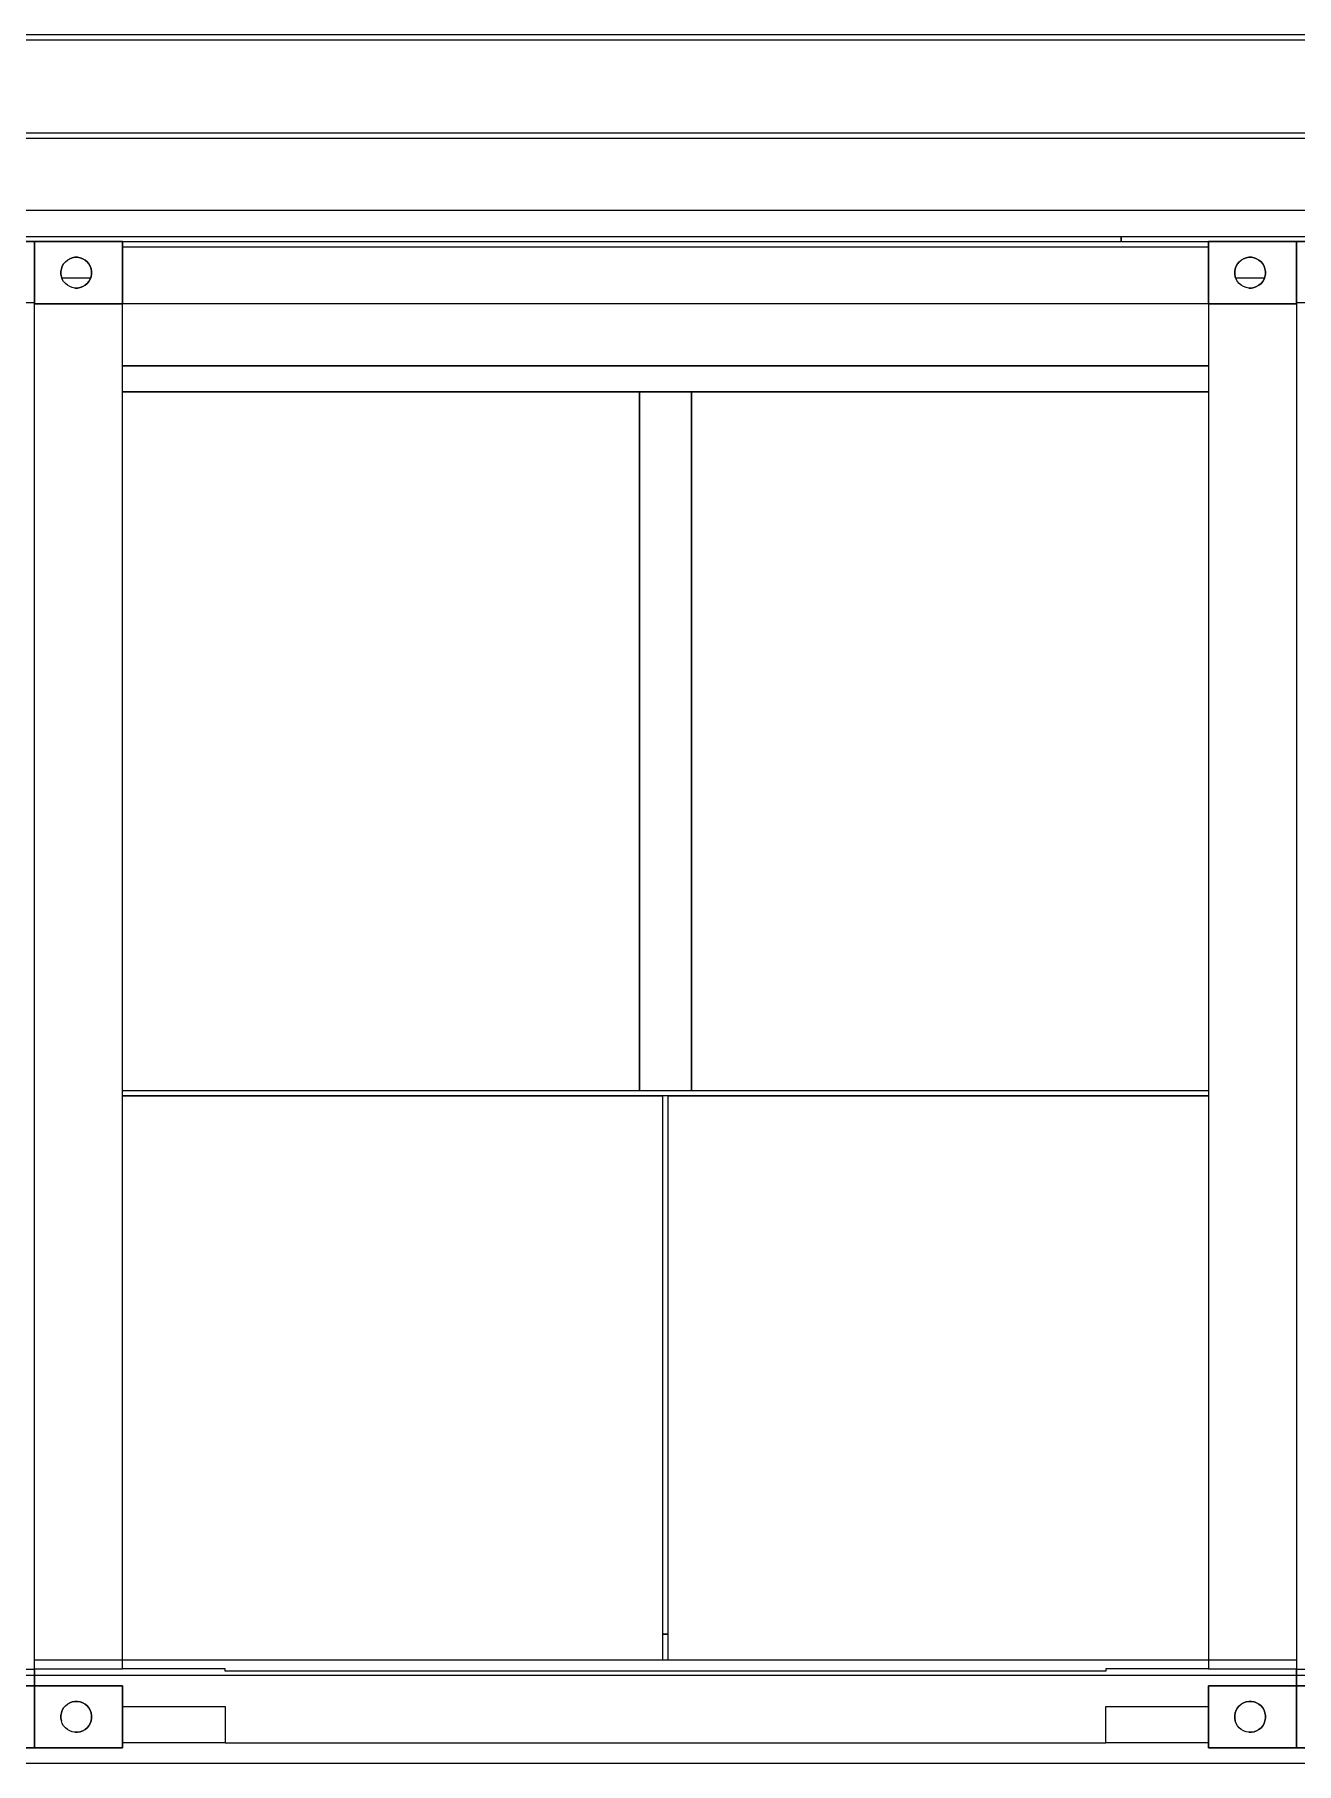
# Model space of a CAD drawing. Header units: metres. Extents: x -3 to 469, y -13 to 19.
# Drawn here: x 265.085 to 267.523, y -0.18 to 3.16 of the extents above; entities that cross this region are included whole.
import ezdxf

# ---------------------------------------------------------------- set-up
doc = ezdxf.new("R2010")
doc.units = ezdxf.units.M
doc.layers.add('0-1', color=7, linetype='Continuous', lineweight=5)
for name, color, linetype, lineweight, true_color in [('A-FLOR-2', 7, 'Continuous', 9, 0xaaaaaa), ('A-GENM-1', 7, 'Continuous', 9, 0xaaaaaa), ('A-WALL-1', 7, 'Continuous', 9, 0xaaaaaa), ('Guarda-corpos-3', 7, 'Continuous', 9, 0xaaaaaa), ('S-STRS-1', 7, 'Continuous', 9, 0xaaaaaa)]:
    doc.layers.add(name, color=color, linetype=linetype, lineweight=lineweight, true_color=true_color)

# ---------------------------------------------------------------- blocks, each defined once
blk = doc.blocks.new('Viga-007 15243 - Viga-007 15243-295392-FACHADA 03')
at = {"layer": 'A-GENM-1'}
for p, q in [((-21.8853, -0.14), (-22.0834, -0.14)), ((-19.9853, -0.14), (-20.1833, -0.14)), ((-8.6356, -0.18), (-33.3303, -0.18))]:
    blk.add_line(p, q, dxfattribs=at)
blk = doc.blocks.new('PL 15476 - PL 15476-295828-FACHADA 03')
at = {"layer": 'A-GENM-1'}
for p, q in [((-22.2724, 2.642), (-22.2913, 2.642)), ((-22.2533, 2.642), (-22.2724, 2.642)), ((-22.2533, 0.002), (-22.2533, 2.642)), ((-22.2814, 0.002), (-22.2724, 0.002)), ((-22.2724, 0.002), (-22.2533, 0.002))]:
    blk.add_line(p, q, dxfattribs=at)
blk = doc.blocks.new('PL 18675 - PL 18675-297894-FACHADA 03')
at = {"layer": 'A-GENM-1'}
for p, q in [((-19.8154, 2.642), (-19.8154, 0.002)), ((-19.7963, 2.642), (-19.8154, 2.642)), ((-19.7774, 2.642), (-19.7963, 2.642)), ((-19.8154, 0.002), (-19.7963, 0.002)), ((-19.7963, 0.002), (-19.7874, 0.002))]:
    blk.add_line(p, q, dxfattribs=at)
blk = doc.blocks.new('AL 23027 - AL 23027-299490-FACHADA 03')
at = {"layer": 'A-WALL-1'}
blk.add_line((-22.0833, 2.52), (-19.9853, 2.52), dxfattribs=at)
blk = doc.blocks.new('J 08 23071 - J 08-299545-FACHADA 03')
at = {"layer": 'A-GENM-1'}
for p, q in [((-19.9853, 2.52), (-22.0833, 2.52)), ((-22.0833, 2.52), (-19.9853, 2.52)), ((-22.0833, 2.47), (-21.0844, 2.47)), ((-21.0844, 2.47), (-22.0833, 2.47)), ((-20.9844, 2.47), (-21.0844, 2.47)), ((-21.0844, 2.47), (-21.0844, 1.12)), ((-21.0844, 1.12), (-21.0844, 2.47)), ((-21.0844, 2.47), (-20.9844, 2.47)), ((-20.9844, 2.47), (-21.0844, 2.47)), ((-21.0844, 2.47), (-20.9844, 2.47)), ((-20.9844, 1.12), (-20.9844, 2.47)), ((-20.9844, 2.47), (-20.9844, 1.12)), ((-20.9844, 2.47), (-19.9853, 2.47)), ((-19.9853, 2.47), (-20.9844, 2.47)), ((-21.0294, 0.07), (-21.0394, 0.07)), ((-21.0394, 0.07), (-21.0294, 0.07)), ((-21.0294, 0.07), (-21.0394, 0.07)), ((-21.0394, 0.07), (-21.0294, 0.07))]:
    blk.add_line(p, q, dxfattribs=at)
blk = doc.blocks.new('J 08 23071 - J 08 23071-299549-FACHADA 03')
blk.add_blockref('J 08 23071 - J 08-299545-FACHADA 03', (0, 0))
blk = doc.blocks.new('CONTAINER 23860 - CONTAINER-300191-FACHADA 03')
at = {"layer": 'S-STRS-1'}
for p, q in [((-22.4233, -0.15), (-22.4233, -0.03)), ((-22.4233, -0.03), (-22.4233, -0.15)), ((-22.2533, -0.03), (-22.4233, -0.03)), ((-22.4233, -0.03), (-22.2533, -0.03)), ((-22.2533, -0.15), (-22.2533, -0.03)), ((-22.2533, -0.03), (-22.2533, -0.15)), ((-22.3549, -0.0689), (-22.3509, -0.0656)), ((-22.3509, -0.0656), (-22.3549, -0.0689)), ((-22.3509, -0.0656), (-22.3464, -0.063)), ((-22.3464, -0.063), (-22.3509, -0.0656)), ((-22.3464, -0.063), (-22.3415, -0.0612)), ((-22.3415, -0.0612), (-22.3464, -0.063)), ((-22.3415, -0.0612), (-22.3364, -0.0603)), ((-22.3364, -0.0603), (-22.3415, -0.0612)), ((-22.3364, -0.0603), (-22.3312, -0.0603)), ((-22.3312, -0.0603), (-22.3364, -0.0603)), ((-22.3312, -0.0603), (-22.3261, -0.0612)), ((-22.3261, -0.0612), (-22.3312, -0.0603)), ((-22.3261, -0.0612), (-22.3212, -0.063)), ((-22.3212, -0.063), (-22.3261, -0.0612)), ((-22.3212, -0.063), (-22.3167, -0.0656)), ((-22.3167, -0.0656), (-22.3212, -0.063)), ((-22.3167, -0.0656), (-22.3128, -0.0689)), ((-22.3128, -0.0689), (-22.3167, -0.0656)), ((-22.3635, -0.0874), (-22.3626, -0.0823)), ((-22.3626, -0.0823), (-22.3635, -0.0874)), ((-22.3635, -0.09), (-22.3635, -0.0874)), ((-22.3635, -0.0874), (-22.3635, -0.09)), ((-22.3635, -0.09), (-22.3635, -0.0926)), ((-22.3635, -0.0926), (-22.3635, -0.09)), ((-22.3626, -0.0977), (-22.3635, -0.0926)), ((-22.3626, -0.0977), (-22.3635, -0.0926)), ((-22.3626, -0.0823), (-22.3608, -0.0774)), ((-22.3608, -0.0774), (-22.3626, -0.0823)), ((-22.3626, -0.0977), (-22.3608, -0.1026)), ((-22.3608, -0.1026), (-22.3626, -0.0977)), ((-22.3608, -0.0774), (-22.3582, -0.0729)), ((-22.3582, -0.0729), (-22.3608, -0.0774)), ((-22.3582, -0.0729), (-22.3549, -0.0689)), ((-22.3549, -0.0689), (-22.3582, -0.0729)), ((-22.3128, -0.0689), (-22.3094, -0.0729)), ((-22.3094, -0.0729), (-22.3128, -0.0689)), ((-22.3094, -0.0729), (-22.3068, -0.0774)), ((-22.3094, -0.0729), (-22.3068, -0.0774)), ((-22.3068, -0.0774), (-22.3051, -0.0823)), ((-22.3051, -0.0823), (-22.3068, -0.0774)), ((-22.3051, -0.0977), (-22.3068, -0.1026)), ((-22.3068, -0.1026), (-22.3051, -0.0977)), ((-22.3051, -0.0823), (-22.3042, -0.0874)), ((-22.3042, -0.0874), (-22.3051, -0.0823)), ((-22.3042, -0.0926), (-22.3051, -0.0977)), ((-22.3051, -0.0977), (-22.3042, -0.0926)), ((-22.3042, -0.0874), (-22.3042, -0.09)), ((-22.3042, -0.09), (-22.3042, -0.0874)), ((-22.3042, -0.09), (-22.3042, -0.0926)), ((-22.3042, -0.0926), (-22.3042, -0.09)), ((-22.3582, -0.1071), (-22.3608, -0.1026)), ((-22.3608, -0.1026), (-22.3582, -0.1071)), ((-22.3549, -0.1111), (-22.3582, -0.1071)), ((-22.3582, -0.1071), (-22.3549, -0.1111)), ((-22.3509, -0.1144), (-22.3549, -0.1111)), ((-22.3549, -0.1111), (-22.3509, -0.1144)), ((-22.3464, -0.117), (-22.3509, -0.1144)), ((-22.3509, -0.1144), (-22.3464, -0.117)), ((-22.3415, -0.1188), (-22.3464, -0.117)), ((-22.3464, -0.117), (-22.3415, -0.1188)), ((-22.3364, -0.1197), (-22.3415, -0.1188)), ((-22.3415, -0.1188), (-22.3364, -0.1197)), ((-22.3312, -0.1197), (-22.3364, -0.1197)), ((-22.3364, -0.1197), (-22.3312, -0.1197)), ((-22.3261, -0.1188), (-22.3312, -0.1197)), ((-22.3312, -0.1197), (-22.3261, -0.1188)), ((-22.3212, -0.117), (-22.3261, -0.1188)), ((-22.3261, -0.1188), (-22.3212, -0.117)), ((-22.3167, -0.1144), (-22.3212, -0.117)), ((-22.3212, -0.117), (-22.3167, -0.1144)), ((-22.3128, -0.1111), (-22.3167, -0.1144)), ((-22.3167, -0.1144), (-22.3128, -0.1111)), ((-22.3094, -0.1071), (-22.3128, -0.1111)), ((-22.3128, -0.1111), (-22.3094, -0.1071)), ((-22.3068, -0.1026), (-22.3094, -0.1071)), ((-22.3094, -0.1071), (-22.3068, -0.1026)), ((-22.4233, -0.15), (-22.2533, -0.15)), ((-22.2533, -0.15), (-22.4233, -0.15))]:
    blk.add_line(p, q, dxfattribs=at)
blk = doc.blocks.new('CONTAINER 23860 - CONTAINER 23860-300195-FACHADA 03')
blk.add_blockref('CONTAINER 23860 - CONTAINER-300191-FACHADA 03', (0, 0))
blk = doc.blocks.new('CONTAINER 27480 - CONTAINER-306036-FACHADA 03')
at = {"layer": 'S-STRS-1'}
for p, q in [((-19.8154, -0.15), (-19.8154, -0.03)), ((-19.8154, -0.03), (-19.8154, -0.15)), ((-19.6454, -0.03), (-19.8153, -0.03)), ((-19.8153, -0.03), (-19.6454, -0.03)), ((-19.6454, -0.15), (-19.6454, -0.03)), ((-19.6454, -0.03), (-19.6454, -0.15)), ((-19.7469, -0.0689), (-19.743, -0.0656)), ((-19.743, -0.0656), (-19.7469, -0.0689)), ((-19.743, -0.0656), (-19.7385, -0.063)), ((-19.7385, -0.063), (-19.743, -0.0656)), ((-19.7385, -0.063), (-19.7336, -0.0612)), ((-19.7336, -0.0612), (-19.7385, -0.063)), ((-19.7336, -0.0612), (-19.7285, -0.0603)), ((-19.7285, -0.0603), (-19.7336, -0.0612)), ((-19.7285, -0.0603), (-19.7233, -0.0603)), ((-19.7233, -0.0603), (-19.7285, -0.0603)), ((-19.7233, -0.0603), (-19.7182, -0.0612)), ((-19.7182, -0.0612), (-19.7233, -0.0603)), ((-19.7182, -0.0612), (-19.7133, -0.063)), ((-19.7133, -0.063), (-19.7182, -0.0612)), ((-19.7133, -0.063), (-19.7088, -0.0656)), ((-19.7088, -0.0656), (-19.7133, -0.063)), ((-19.7088, -0.0656), (-19.7048, -0.0689)), ((-19.7048, -0.0689), (-19.7088, -0.0656)), ((-19.7555, -0.0874), (-19.7546, -0.0823)), ((-19.7546, -0.0823), (-19.7555, -0.0874)), ((-19.7555, -0.09), (-19.7555, -0.0874)), ((-19.7555, -0.0874), (-19.7555, -0.09)), ((-19.7555, -0.09), (-19.7555, -0.0926)), ((-19.7555, -0.0926), (-19.7555, -0.09)), ((-19.7546, -0.0977), (-19.7555, -0.0926)), ((-19.7546, -0.0977), (-19.7555, -0.0926)), ((-19.7546, -0.0823), (-19.7529, -0.0774)), ((-19.7529, -0.0774), (-19.7546, -0.0823)), ((-19.7546, -0.0977), (-19.7529, -0.1026)), ((-19.7529, -0.1026), (-19.7546, -0.0977)), ((-19.7529, -0.0774), (-19.7503, -0.0729)), ((-19.7503, -0.0729), (-19.7529, -0.0774)), ((-19.7503, -0.0729), (-19.7469, -0.0689)), ((-19.7469, -0.0689), (-19.7503, -0.0729)), ((-19.7048, -0.0689), (-19.7015, -0.0729)), ((-19.7015, -0.0729), (-19.7048, -0.0689)), ((-19.7015, -0.0729), (-19.6989, -0.0774)), ((-19.7015, -0.0729), (-19.6989, -0.0774)), ((-19.6989, -0.0774), (-19.6971, -0.0823)), ((-19.6971, -0.0823), (-19.6989, -0.0774)), ((-19.6971, -0.0977), (-19.6989, -0.1026)), ((-19.6989, -0.1026), (-19.6971, -0.0977)), ((-19.6971, -0.0823), (-19.6962, -0.0874)), ((-19.6962, -0.0874), (-19.6971, -0.0823)), ((-19.6962, -0.0926), (-19.6971, -0.0977)), ((-19.6971, -0.0977), (-19.6962, -0.0926)), ((-19.6962, -0.0874), (-19.6962, -0.09)), ((-19.6962, -0.09), (-19.6962, -0.0874)), ((-19.6962, -0.09), (-19.6962, -0.0926)), ((-19.6962, -0.0926), (-19.6962, -0.09)), ((-19.7503, -0.1071), (-19.7529, -0.1026)), ((-19.7529, -0.1026), (-19.7503, -0.1071)), ((-19.7469, -0.1111), (-19.7503, -0.1071)), ((-19.7503, -0.1071), (-19.7469, -0.1111)), ((-19.743, -0.1144), (-19.7469, -0.1111)), ((-19.7469, -0.1111), (-19.743, -0.1144)), ((-19.7385, -0.117), (-19.743, -0.1144)), ((-19.743, -0.1144), (-19.7385, -0.117)), ((-19.7336, -0.1188), (-19.7385, -0.117)), ((-19.7385, -0.117), (-19.7336, -0.1188)), ((-19.7285, -0.1197), (-19.7336, -0.1188)), ((-19.7336, -0.1188), (-19.7285, -0.1197)), ((-19.7233, -0.1197), (-19.7285, -0.1197)), ((-19.7285, -0.1197), (-19.7233, -0.1197)), ((-19.7182, -0.1188), (-19.7233, -0.1197)), ((-19.7233, -0.1197), (-19.7182, -0.1188)), ((-19.7133, -0.117), (-19.7182, -0.1188)), ((-19.7182, -0.1188), (-19.7133, -0.117)), ((-19.7088, -0.1144), (-19.7133, -0.117)), ((-19.7133, -0.117), (-19.7088, -0.1144)), ((-19.7048, -0.1111), (-19.7088, -0.1144)), ((-19.7088, -0.1144), (-19.7048, -0.1111)), ((-19.7015, -0.1071), (-19.7048, -0.1111)), ((-19.7048, -0.1111), (-19.7015, -0.1071)), ((-19.6989, -0.1026), (-19.7015, -0.1071)), ((-19.7015, -0.1071), (-19.6989, -0.1026)), ((-19.8154, -0.15), (-19.6454, -0.15)), ((-19.6454, -0.15), (-19.8154, -0.15))]:
    blk.add_line(p, q, dxfattribs=at)
blk = doc.blocks.new('CONTAINER 27480 - CONTAINER 27480-306040-FACHADA 03')
blk.add_blockref('CONTAINER 27480 - CONTAINER-306036-FACHADA 03', (0, 0))
blk = doc.blocks.new('CONTAINER 28757 - CONTAINER-307234-FACHADA 03')
at = {"layer": 'S-STRS-1'}
for p, q in [((-19.9853, -0.03), (-19.8154, -0.03)), ((-19.8154, -0.03), (-19.9853, -0.03)), ((-19.9853, -0.03), (-19.9853, -0.15)), ((-19.9853, -0.15), (-19.9853, -0.03)), ((-19.8154, -0.03), (-19.8154, -0.15)), ((-19.8154, -0.15), (-19.8154, -0.03)), ((-19.9259, -0.0689), (-19.922, -0.0656)), ((-19.9259, -0.0689), (-19.922, -0.0656)), ((-19.922, -0.0656), (-19.9175, -0.063)), ((-19.9175, -0.063), (-19.922, -0.0656)), ((-19.9175, -0.063), (-19.9126, -0.0612)), ((-19.9126, -0.0612), (-19.9175, -0.063)), ((-19.9126, -0.0612), (-19.9075, -0.0603)), ((-19.9075, -0.0603), (-19.9126, -0.0612)), ((-19.9075, -0.0603), (-19.9023, -0.0603)), ((-19.9023, -0.0603), (-19.9075, -0.0603)), ((-19.9023, -0.0603), (-19.8972, -0.0612)), ((-19.8972, -0.0612), (-19.9023, -0.0603)), ((-19.8972, -0.0612), (-19.8923, -0.063)), ((-19.8923, -0.063), (-19.8972, -0.0612)), ((-19.8923, -0.063), (-19.8878, -0.0656)), ((-19.8878, -0.0656), (-19.8923, -0.063)), ((-19.8878, -0.0656), (-19.8838, -0.0689)), ((-19.8838, -0.0689), (-19.8878, -0.0656)), ((-19.9345, -0.0874), (-19.9336, -0.0823)), ((-19.9336, -0.0823), (-19.9345, -0.0874)), ((-19.9345, -0.09), (-19.9345, -0.0874)), ((-19.9345, -0.0874), (-19.9345, -0.09)), ((-19.9345, -0.0926), (-19.9345, -0.09)), ((-19.9345, -0.09), (-19.9345, -0.0926)), ((-19.9336, -0.0977), (-19.9345, -0.0926)), ((-19.9345, -0.0926), (-19.9336, -0.0977)), ((-19.9336, -0.0823), (-19.9319, -0.0774)), ((-19.9319, -0.0774), (-19.9336, -0.0823)), ((-19.9319, -0.1026), (-19.9336, -0.0977)), ((-19.9319, -0.1026), (-19.9336, -0.0977)), ((-19.9319, -0.0774), (-19.9293, -0.0729)), ((-19.9293, -0.0729), (-19.9319, -0.0774)), ((-19.9293, -0.0729), (-19.9259, -0.0689)), ((-19.9259, -0.0689), (-19.9293, -0.0729)), ((-19.8838, -0.0689), (-19.8805, -0.0729)), ((-19.8805, -0.0729), (-19.8838, -0.0689)), ((-19.8805, -0.0729), (-19.8779, -0.0774)), ((-19.8779, -0.0774), (-19.8805, -0.0729)), ((-19.8779, -0.0774), (-19.8761, -0.0823)), ((-19.8761, -0.0823), (-19.8779, -0.0774)), ((-19.8761, -0.0977), (-19.8779, -0.1026)), ((-19.8779, -0.1026), (-19.8761, -0.0977)), ((-19.8761, -0.0823), (-19.8752, -0.0874)), ((-19.8752, -0.0874), (-19.8761, -0.0823)), ((-19.8752, -0.0926), (-19.8761, -0.0977)), ((-19.8761, -0.0977), (-19.8752, -0.0926)), ((-19.8752, -0.0874), (-19.8752, -0.09)), ((-19.8752, -0.09), (-19.8752, -0.0874)), ((-19.8752, -0.09), (-19.8752, -0.0926)), ((-19.8752, -0.0926), (-19.8752, -0.09)), ((-19.9293, -0.1071), (-19.9319, -0.1026)), ((-19.9293, -0.1071), (-19.9319, -0.1026)), ((-19.9259, -0.1111), (-19.9293, -0.1071)), ((-19.9259, -0.1111), (-19.9293, -0.1071)), ((-19.922, -0.1144), (-19.9259, -0.1111)), ((-19.922, -0.1144), (-19.9259, -0.1111)), ((-19.9175, -0.117), (-19.922, -0.1144)), ((-19.9175, -0.117), (-19.922, -0.1144)), ((-19.9126, -0.1188), (-19.9175, -0.117)), ((-19.9126, -0.1188), (-19.9175, -0.117)), ((-19.9075, -0.1197), (-19.9126, -0.1188)), ((-19.9075, -0.1197), (-19.9126, -0.1188)), ((-19.9023, -0.1197), (-19.9075, -0.1197)), ((-19.9075, -0.1197), (-19.9023, -0.1197)), ((-19.8972, -0.1188), (-19.9023, -0.1197)), ((-19.9023, -0.1197), (-19.8972, -0.1188)), ((-19.8923, -0.117), (-19.8972, -0.1188)), ((-19.8972, -0.1188), (-19.8923, -0.117)), ((-19.8878, -0.1144), (-19.8923, -0.117)), ((-19.8923, -0.117), (-19.8878, -0.1144)), ((-19.8838, -0.1111), (-19.8878, -0.1144)), ((-19.8878, -0.1144), (-19.8838, -0.1111)), ((-19.8805, -0.1071), (-19.8838, -0.1111)), ((-19.8838, -0.1111), (-19.8805, -0.1071)), ((-19.8779, -0.1026), (-19.8805, -0.1071)), ((-19.8805, -0.1071), (-19.8779, -0.1026)), ((-19.9853, -0.15), (-19.8154, -0.15)), ((-19.8154, -0.15), (-19.9853, -0.15))]:
    blk.add_line(p, q, dxfattribs=at)
blk = doc.blocks.new('CONTAINER 28757 - CONTAINER 28757-307238-FACHADA 03')
blk.add_blockref('CONTAINER 28757 - CONTAINER-307234-FACHADA 03', (0, 0))
blk = doc.blocks.new('CONTAINER 28773 - CONTAINER-307241-FACHADA 03')
at = {"layer": 'S-STRS-1'}
for p, q in [((-22.2533, -0.03), (-22.0834, -0.03)), ((-22.0834, -0.03), (-22.2533, -0.03)), ((-22.2533, -0.03), (-22.2533, -0.15)), ((-22.2533, -0.15), (-22.2533, -0.03)), ((-22.0834, -0.03), (-22.0834, -0.15)), ((-22.0834, -0.15), (-22.0834, -0.03)), ((-22.1939, -0.0689), (-22.19, -0.0656)), ((-22.1939, -0.0689), (-22.19, -0.0656)), ((-22.19, -0.0656), (-22.1855, -0.063)), ((-22.1855, -0.063), (-22.19, -0.0656)), ((-22.1855, -0.063), (-22.1806, -0.0612)), ((-22.1806, -0.0612), (-22.1855, -0.063)), ((-22.1806, -0.0612), (-22.1755, -0.0603)), ((-22.1755, -0.0603), (-22.1806, -0.0612)), ((-22.1755, -0.0603), (-22.1703, -0.0603)), ((-22.1703, -0.0603), (-22.1755, -0.0603)), ((-22.1703, -0.0603), (-22.1652, -0.0612)), ((-22.1652, -0.0612), (-22.1703, -0.0603)), ((-22.1652, -0.0612), (-22.1603, -0.063)), ((-22.1603, -0.063), (-22.1652, -0.0612)), ((-22.1603, -0.063), (-22.1558, -0.0656)), ((-22.1558, -0.0656), (-22.1603, -0.063)), ((-22.1558, -0.0656), (-22.1518, -0.0689)), ((-22.1518, -0.0689), (-22.1558, -0.0656)), ((-22.2025, -0.0874), (-22.2016, -0.0823)), ((-22.2016, -0.0823), (-22.2025, -0.0874)), ((-22.2025, -0.09), (-22.2025, -0.0874)), ((-22.2025, -0.0874), (-22.2025, -0.09)), ((-22.2025, -0.0926), (-22.2025, -0.09)), ((-22.2025, -0.09), (-22.2025, -0.0926)), ((-22.2016, -0.0977), (-22.2025, -0.0926)), ((-22.2025, -0.0926), (-22.2016, -0.0977)), ((-22.2016, -0.0823), (-22.1999, -0.0774)), ((-22.1999, -0.0774), (-22.2016, -0.0823)), ((-22.1999, -0.1026), (-22.2016, -0.0977)), ((-22.1999, -0.1026), (-22.2016, -0.0977)), ((-22.1999, -0.0774), (-22.1973, -0.0729)), ((-22.1973, -0.0729), (-22.1999, -0.0774)), ((-22.1973, -0.0729), (-22.1939, -0.0689)), ((-22.1939, -0.0689), (-22.1973, -0.0729)), ((-22.1518, -0.0689), (-22.1485, -0.0729)), ((-22.1485, -0.0729), (-22.1518, -0.0689)), ((-22.1485, -0.0729), (-22.1459, -0.0774)), ((-22.1459, -0.0774), (-22.1485, -0.0729)), ((-22.1459, -0.0774), (-22.1441, -0.0823)), ((-22.1441, -0.0823), (-22.1459, -0.0774)), ((-22.1441, -0.0977), (-22.1459, -0.1026)), ((-22.1459, -0.1026), (-22.1441, -0.0977)), ((-22.1441, -0.0823), (-22.1432, -0.0874)), ((-22.1432, -0.0874), (-22.1441, -0.0823)), ((-22.1432, -0.0926), (-22.1441, -0.0977)), ((-22.1441, -0.0977), (-22.1432, -0.0926)), ((-22.1432, -0.0874), (-22.1432, -0.09)), ((-22.1432, -0.09), (-22.1432, -0.0874)), ((-22.1432, -0.09), (-22.1432, -0.0926)), ((-22.1432, -0.0926), (-22.1432, -0.09)), ((-22.1973, -0.1071), (-22.1999, -0.1026)), ((-22.1973, -0.1071), (-22.1999, -0.1026)), ((-22.1939, -0.1111), (-22.1973, -0.1071)), ((-22.1939, -0.1111), (-22.1973, -0.1071)), ((-22.19, -0.1144), (-22.1939, -0.1111)), ((-22.19, -0.1144), (-22.1939, -0.1111)), ((-22.1855, -0.117), (-22.19, -0.1144)), ((-22.1855, -0.117), (-22.19, -0.1144)), ((-22.1806, -0.1188), (-22.1855, -0.117)), ((-22.1806, -0.1188), (-22.1855, -0.117)), ((-22.1755, -0.1197), (-22.1806, -0.1188)), ((-22.1755, -0.1197), (-22.1806, -0.1188)), ((-22.1703, -0.1197), (-22.1755, -0.1197)), ((-22.1755, -0.1197), (-22.1703, -0.1197)), ((-22.1652, -0.1188), (-22.1703, -0.1197)), ((-22.1703, -0.1197), (-22.1652, -0.1188)), ((-22.1603, -0.117), (-22.1652, -0.1188)), ((-22.1652, -0.1188), (-22.1603, -0.117)), ((-22.1558, -0.1144), (-22.1603, -0.117)), ((-22.1603, -0.117), (-22.1558, -0.1144)), ((-22.1518, -0.1111), (-22.1558, -0.1144)), ((-22.1558, -0.1144), (-22.1518, -0.1111)), ((-22.1485, -0.1071), (-22.1518, -0.1111)), ((-22.1518, -0.1111), (-22.1485, -0.1071)), ((-22.1459, -0.1026), (-22.1485, -0.1071)), ((-22.1485, -0.1071), (-22.1459, -0.1026)), ((-22.2533, -0.15), (-22.0834, -0.15)), ((-22.0834, -0.15), (-22.2533, -0.15))]:
    blk.add_line(p, q, dxfattribs=at)
blk = doc.blocks.new('CONTAINER 28773 - CONTAINER 28773-307245-FACHADA 03')
blk.add_blockref('CONTAINER 28773 - CONTAINER-307241-FACHADA 03', (0, 0))
blk = doc.blocks.new('Guarda-Corpo - 004 215415 - Guarda-Corpo - 004 215415-312483-FACHADA 03')
at = {"layer": 'Guarda-corpos-3'}
for p, q in [((-22.0833, 1.12), (-19.9853, 1.12)), ((-22.0833, 1.11), (-21.0394, 1.11)), ((-19.9853, 1.11), (-22.0833, 1.11)), ((-21.0394, 0.02), (-21.0394, 1.11)), ((-21.0294, 1.11), (-19.9853, 1.11)), ((-21.0294, 0.02), (-21.0294, 1.11))]:
    blk.add_line(p, q, dxfattribs=at)
blk = doc.blocks.new('Viga-009 31064 - Viga-009 31064-318084-FACHADA 03')
at = {"layer": 'A-GENM-1'}
for p, q in [((-25.9103, 3.16), (-11.2824, 3.16)), ((-25.9103, 3.15), (-11.2824, 3.15)), ((-25.9103, 2.97), (-11.2824, 2.97)), ((-25.9103, 2.96), (-11.2824, 2.96))]:
    blk.add_line(p, q, dxfattribs=at)
blk = doc.blocks.new('CONTAINER 33207 - CONTAINER-321267-FACHADA 03')
at = {"layer": 'S-STRS-1'}
for p, q in [((-22.4233, 2.64), (-22.4233, 2.76)), ((-22.4233, 2.76), (-22.4233, 2.64)), ((-22.2533, 2.76), (-22.4233, 2.76)), ((-22.4233, 2.76), (-22.2533, 2.76)), ((-22.2533, 2.642), (-22.2533, 2.76)), ((-22.2533, 2.76), (-22.2533, 2.642)), ((-22.3635, 2.7026), (-22.3626, 2.7077)), ((-22.3626, 2.7077), (-22.3635, 2.7026)), ((-22.3626, 2.7077), (-22.3608, 2.7126)), ((-22.3608, 2.7126), (-22.3626, 2.7077)), ((-22.3608, 2.7126), (-22.3582, 2.7171)), ((-22.3582, 2.7171), (-22.3608, 2.7126)), ((-22.3582, 2.7171), (-22.3549, 2.7211)), ((-22.3549, 2.7211), (-22.3582, 2.7171)), ((-22.3549, 2.7211), (-22.3509, 2.7244)), ((-22.3509, 2.7244), (-22.3549, 2.7211)), ((-22.3509, 2.7244), (-22.3464, 2.727)), ((-22.3464, 2.727), (-22.3509, 2.7244)), ((-22.3464, 2.727), (-22.3415, 2.7288)), ((-22.3415, 2.7288), (-22.3464, 2.727)), ((-22.3415, 2.7288), (-22.3364, 2.7297)), ((-22.3364, 2.7297), (-22.3415, 2.7288)), ((-22.3364, 2.7297), (-22.3312, 2.7297)), ((-22.3312, 2.7297), (-22.3364, 2.7297)), ((-22.3312, 2.7297), (-22.3261, 2.7288)), ((-22.3261, 2.7288), (-22.3312, 2.7297)), ((-22.3261, 2.7288), (-22.3212, 2.727)), ((-22.3212, 2.727), (-22.3261, 2.7288)), ((-22.3212, 2.727), (-22.3167, 2.7244)), ((-22.3167, 2.7244), (-22.3212, 2.727)), ((-22.3167, 2.7244), (-22.3127, 2.7211)), ((-22.3127, 2.7211), (-22.3167, 2.7244)), ((-22.3127, 2.7211), (-22.3094, 2.7171)), ((-22.3094, 2.7171), (-22.3127, 2.7211)), ((-22.3094, 2.7171), (-22.3068, 2.7126)), ((-22.3094, 2.7171), (-22.3068, 2.7126)), ((-22.3068, 2.7126), (-22.305, 2.7077)), ((-22.305, 2.7077), (-22.3068, 2.7126)), ((-22.305, 2.7077), (-22.3041, 2.7026)), ((-22.3041, 2.7026), (-22.305, 2.7077)), ((-22.3635, 2.7), (-22.3635, 2.7026)), ((-22.3635, 2.7026), (-22.3635, 2.7)), ((-22.3635, 2.7), (-22.3635, 2.6974)), ((-22.3635, 2.6974), (-22.3635, 2.7)), ((-22.3626, 2.6923), (-22.3635, 2.6974)), ((-22.3626, 2.6923), (-22.3635, 2.6974)), ((-22.3626, 2.6923), (-22.3608, 2.6874)), ((-22.3608, 2.6874), (-22.3626, 2.6923)), ((-22.3582, 2.6829), (-22.3608, 2.6874)), ((-22.3608, 2.6874), (-22.3582, 2.6829)), ((-22.3549, 2.6789), (-22.3582, 2.6829)), ((-22.3582, 2.6829), (-22.3549, 2.6789)), ((-22.3509, 2.6756), (-22.3549, 2.6789)), ((-22.3549, 2.6789), (-22.3509, 2.6756)), ((-22.3464, 2.673), (-22.3509, 2.6756)), ((-22.3509, 2.6756), (-22.3464, 2.673)), ((-22.3415, 2.6712), (-22.3464, 2.673)), ((-22.3464, 2.673), (-22.3415, 2.6712)), ((-22.3212, 2.673), (-22.3261, 2.6712)), ((-22.3261, 2.6712), (-22.3212, 2.673)), ((-22.3167, 2.6756), (-22.3212, 2.673)), ((-22.3212, 2.673), (-22.3167, 2.6756)), ((-22.3127, 2.6789), (-22.3167, 2.6756)), ((-22.3167, 2.6756), (-22.3127, 2.6789)), ((-22.3094, 2.6829), (-22.3127, 2.6789)), ((-22.3127, 2.6789), (-22.3094, 2.6829)), ((-22.3068, 2.6874), (-22.3094, 2.6829)), ((-22.3094, 2.6829), (-22.3068, 2.6874)), ((-22.305, 2.6923), (-22.3068, 2.6874)), ((-22.3068, 2.6874), (-22.305, 2.6923)), ((-22.3041, 2.6974), (-22.305, 2.6923)), ((-22.305, 2.6923), (-22.3041, 2.6974)), ((-22.3041, 2.7026), (-22.3041, 2.7)), ((-22.3041, 2.7), (-22.3041, 2.7026)), ((-22.3041, 2.7), (-22.3041, 2.6974)), ((-22.3041, 2.6974), (-22.3041, 2.7)), ((-22.4233, 2.64), (-22.3294, 2.64)), ((-22.3294, 2.64), (-22.4233, 2.64)), ((-22.3364, 2.6703), (-22.3415, 2.6712)), ((-22.3415, 2.6712), (-22.3364, 2.6703)), ((-22.3312, 2.6703), (-22.3364, 2.6703)), ((-22.3364, 2.6703), (-22.3312, 2.6703)), ((-22.3261, 2.6712), (-22.3312, 2.6703)), ((-22.3312, 2.6703), (-22.3261, 2.6712))]:
    blk.add_line(p, q, dxfattribs=at)
blk = doc.blocks.new('CONTAINER 33207 - CONTAINER 33207-321271-FACHADA 03')
blk.add_blockref('CONTAINER 33207 - CONTAINER-321267-FACHADA 03', (0, 0))
blk = doc.blocks.new('CONTAINER 34174 - CONTAINER-324856-FACHADA 03')
at = {"layer": 'S-STRS-1'}
for p, q in [((-19.8153, 2.642), (-19.8153, 2.76)), ((-19.8153, 2.76), (-19.8153, 2.642)), ((-19.6454, 2.76), (-19.8153, 2.76)), ((-19.8153, 2.76), (-19.6454, 2.76)), ((-19.6454, 2.64), (-19.6454, 2.76)), ((-19.6454, 2.76), (-19.6454, 2.64)), ((-19.7555, 2.7026), (-19.7546, 2.7077)), ((-19.7546, 2.7077), (-19.7555, 2.7026)), ((-19.7546, 2.7077), (-19.7528, 2.7126)), ((-19.7528, 2.7126), (-19.7546, 2.7077)), ((-19.7528, 2.7126), (-19.7503, 2.7171)), ((-19.7503, 2.7171), (-19.7528, 2.7126)), ((-19.7503, 2.7171), (-19.7469, 2.7211)), ((-19.7469, 2.7211), (-19.7503, 2.7171)), ((-19.7469, 2.7211), (-19.7429, 2.7244)), ((-19.7429, 2.7244), (-19.7469, 2.7211)), ((-19.7429, 2.7244), (-19.7384, 2.727)), ((-19.7384, 2.727), (-19.7429, 2.7244)), ((-19.7384, 2.727), (-19.7336, 2.7288)), ((-19.7336, 2.7288), (-19.7384, 2.727)), ((-19.7336, 2.7288), (-19.7284, 2.7297)), ((-19.7284, 2.7297), (-19.7336, 2.7288)), ((-19.7284, 2.7297), (-19.7232, 2.7297)), ((-19.7232, 2.7297), (-19.7284, 2.7297)), ((-19.7232, 2.7297), (-19.7181, 2.7288)), ((-19.7181, 2.7288), (-19.7232, 2.7297)), ((-19.7181, 2.7288), (-19.7133, 2.727)), ((-19.7133, 2.727), (-19.7181, 2.7288)), ((-19.7133, 2.727), (-19.7088, 2.7244)), ((-19.7088, 2.7244), (-19.7133, 2.727)), ((-19.7088, 2.7244), (-19.7048, 2.7211)), ((-19.7048, 2.7211), (-19.7088, 2.7244)), ((-19.7048, 2.7211), (-19.7014, 2.7171)), ((-19.7014, 2.7171), (-19.7048, 2.7211)), ((-19.7014, 2.7171), (-19.6988, 2.7126)), ((-19.7014, 2.7171), (-19.6988, 2.7126)), ((-19.6988, 2.7126), (-19.6971, 2.7077)), ((-19.6971, 2.7077), (-19.6988, 2.7126)), ((-19.6971, 2.7077), (-19.6962, 2.7026)), ((-19.6962, 2.7026), (-19.6971, 2.7077)), ((-19.7555, 2.7), (-19.7555, 2.7026)), ((-19.7555, 2.7026), (-19.7555, 2.7)), ((-19.7555, 2.7), (-19.7555, 2.6974)), ((-19.7555, 2.6974), (-19.7555, 2.7)), ((-19.7546, 2.6923), (-19.7555, 2.6974)), ((-19.7546, 2.6923), (-19.7555, 2.6974)), ((-19.7546, 2.6923), (-19.7528, 2.6874)), ((-19.7528, 2.6874), (-19.7546, 2.6923)), ((-19.7503, 2.6829), (-19.7528, 2.6874)), ((-19.7528, 2.6874), (-19.7503, 2.6829)), ((-19.7469, 2.6789), (-19.7503, 2.6829)), ((-19.7503, 2.6829), (-19.7469, 2.6789)), ((-19.7429, 2.6756), (-19.7469, 2.6789)), ((-19.7469, 2.6789), (-19.7429, 2.6756)), ((-19.7384, 2.673), (-19.7429, 2.6756)), ((-19.7429, 2.6756), (-19.7384, 2.673)), ((-19.7336, 2.6712), (-19.7384, 2.673)), ((-19.7384, 2.673), (-19.7336, 2.6712)), ((-19.7133, 2.673), (-19.7181, 2.6712)), ((-19.7181, 2.6712), (-19.7133, 2.673)), ((-19.7088, 2.6756), (-19.7133, 2.673)), ((-19.7133, 2.673), (-19.7088, 2.6756)), ((-19.7048, 2.6789), (-19.7088, 2.6756)), ((-19.7088, 2.6756), (-19.7048, 2.6789)), ((-19.7014, 2.6829), (-19.7048, 2.6789)), ((-19.7048, 2.6789), (-19.7014, 2.6829)), ((-19.6988, 2.6874), (-19.7014, 2.6829)), ((-19.7014, 2.6829), (-19.6988, 2.6874)), ((-19.6971, 2.6923), (-19.6988, 2.6874)), ((-19.6988, 2.6874), (-19.6971, 2.6923)), ((-19.6962, 2.6974), (-19.6971, 2.6923)), ((-19.6971, 2.6923), (-19.6962, 2.6974)), ((-19.6962, 2.7026), (-19.6962, 2.7)), ((-19.6962, 2.7), (-19.6962, 2.7026)), ((-19.6962, 2.7), (-19.6962, 2.6974)), ((-19.6962, 2.6974), (-19.6962, 2.7)), ((-19.7394, 2.64), (-19.6454, 2.64)), ((-19.6454, 2.64), (-19.7394, 2.64)), ((-19.7284, 2.6703), (-19.7336, 2.6712)), ((-19.7336, 2.6712), (-19.7284, 2.6703)), ((-19.7232, 2.6703), (-19.7284, 2.6703)), ((-19.7284, 2.6703), (-19.7232, 2.6703)), ((-19.7181, 2.6712), (-19.7232, 2.6703)), ((-19.7232, 2.6703), (-19.7181, 2.6712))]:
    blk.add_line(p, q, dxfattribs=at)
blk = doc.blocks.new('CONTAINER 34174 - CONTAINER 34174-324860-FACHADA 03')
blk.add_blockref('CONTAINER 34174 - CONTAINER-324856-FACHADA 03', (0, 0))
blk = doc.blocks.new('CONTAINER 34913 - CONTAINER-327136-FACHADA 03')
at = {"layer": 'S-STRS-1'}
for p, q in [((-22.2533, 2.76), (-22.0834, 2.76)), ((-22.0834, 2.76), (-22.2533, 2.76)), ((-22.2533, 2.76), (-22.2533, 2.642)), ((-22.2533, 2.642), (-22.2533, 2.76)), ((-22.0834, 2.76), (-22.0834, 2.64)), ((-22.0834, 2.64), (-22.0834, 2.76)), ((-22.2025, 2.7026), (-22.2016, 2.7077)), ((-22.2016, 2.7077), (-22.2025, 2.7026)), ((-22.2016, 2.7077), (-22.1999, 2.7126)), ((-22.1999, 2.7126), (-22.2016, 2.7077)), ((-22.1999, 2.7126), (-22.1973, 2.7171)), ((-22.1973, 2.7171), (-22.1999, 2.7126)), ((-22.1973, 2.7171), (-22.1939, 2.7211)), ((-22.1939, 2.7211), (-22.1973, 2.7171)), ((-22.1939, 2.7211), (-22.19, 2.7244)), ((-22.1939, 2.7211), (-22.19, 2.7244)), ((-22.19, 2.7244), (-22.1855, 2.727)), ((-22.1855, 2.727), (-22.19, 2.7244)), ((-22.1855, 2.727), (-22.1806, 2.7288)), ((-22.1806, 2.7288), (-22.1855, 2.727)), ((-22.1806, 2.7288), (-22.1755, 2.7297)), ((-22.1755, 2.7297), (-22.1806, 2.7288)), ((-22.1755, 2.7297), (-22.1703, 2.7297)), ((-22.1703, 2.7297), (-22.1755, 2.7297)), ((-22.1703, 2.7297), (-22.1652, 2.7288)), ((-22.1652, 2.7288), (-22.1703, 2.7297)), ((-22.1652, 2.7288), (-22.1603, 2.727)), ((-22.1603, 2.727), (-22.1652, 2.7288)), ((-22.1603, 2.727), (-22.1558, 2.7244)), ((-22.1558, 2.7244), (-22.1603, 2.727)), ((-22.1558, 2.7244), (-22.1518, 2.7211)), ((-22.1518, 2.7211), (-22.1558, 2.7244)), ((-22.1518, 2.7211), (-22.1485, 2.7171)), ((-22.1485, 2.7171), (-22.1518, 2.7211)), ((-22.1485, 2.7171), (-22.1459, 2.7126)), ((-22.1459, 2.7126), (-22.1485, 2.7171)), ((-22.1459, 2.7126), (-22.1441, 2.7077)), ((-22.1441, 2.7077), (-22.1459, 2.7126)), ((-22.1441, 2.7077), (-22.1432, 2.7026)), ((-22.1432, 2.7026), (-22.1441, 2.7077)), ((-22.2025, 2.7), (-22.2025, 2.7026)), ((-22.2025, 2.7026), (-22.2025, 2.7)), ((-22.2025, 2.6974), (-22.2025, 2.7)), ((-22.2025, 2.7), (-22.2025, 2.6974)), ((-22.2016, 2.6923), (-22.2025, 2.6974)), ((-22.2025, 2.6974), (-22.2016, 2.6923)), ((-22.1999, 2.6874), (-22.2016, 2.6923)), ((-22.1999, 2.6874), (-22.2016, 2.6923)), ((-22.1973, 2.6829), (-22.1999, 2.6874)), ((-22.1973, 2.6829), (-22.1999, 2.6874)), ((-22.1939, 2.6789), (-22.1973, 2.6829)), ((-22.1939, 2.6789), (-22.1973, 2.6829)), ((-22.19, 2.6756), (-22.1939, 2.6789)), ((-22.19, 2.6756), (-22.1939, 2.6789)), ((-22.1855, 2.673), (-22.19, 2.6756)), ((-22.1855, 2.673), (-22.19, 2.6756)), ((-22.1806, 2.6712), (-22.1855, 2.673)), ((-22.1806, 2.6712), (-22.1855, 2.673)), ((-22.1603, 2.673), (-22.1652, 2.6712)), ((-22.1652, 2.6712), (-22.1603, 2.673)), ((-22.1558, 2.6756), (-22.1603, 2.673)), ((-22.1603, 2.673), (-22.1558, 2.6756)), ((-22.1518, 2.6789), (-22.1558, 2.6756)), ((-22.1558, 2.6756), (-22.1518, 2.6789)), ((-22.1485, 2.6829), (-22.1518, 2.6789)), ((-22.1518, 2.6789), (-22.1485, 2.6829)), ((-22.1459, 2.6874), (-22.1485, 2.6829)), ((-22.1485, 2.6829), (-22.1459, 2.6874)), ((-22.1441, 2.6923), (-22.1459, 2.6874)), ((-22.1459, 2.6874), (-22.1441, 2.6923)), ((-22.1432, 2.6974), (-22.1441, 2.6923)), ((-22.1441, 2.6923), (-22.1432, 2.6974)), ((-22.1432, 2.7026), (-22.1432, 2.7)), ((-22.1432, 2.7), (-22.1432, 2.7026)), ((-22.1432, 2.7), (-22.1432, 2.6974)), ((-22.1432, 2.6974), (-22.1432, 2.7)), ((-22.2533, 2.64), (-22.0834, 2.64)), ((-22.0834, 2.64), (-22.2533, 2.64)), ((-22.1755, 2.6703), (-22.1806, 2.6712)), ((-22.1755, 2.6703), (-22.1806, 2.6712)), ((-22.1703, 2.6703), (-22.1755, 2.6703)), ((-22.1755, 2.6703), (-22.1703, 2.6703)), ((-22.1652, 2.6712), (-22.1703, 2.6703)), ((-22.1703, 2.6703), (-22.1652, 2.6712))]:
    blk.add_line(p, q, dxfattribs=at)
blk = doc.blocks.new('CONTAINER 34913 - CONTAINER 34913-327140-FACHADA 03')
blk.add_blockref('CONTAINER 34913 - CONTAINER-327136-FACHADA 03', (0, 0))
blk = doc.blocks.new('CONTAINER 34917 - CONTAINER-327150-FACHADA 03')
at = {"layer": 'S-STRS-1'}
for p, q in [((-19.9853, 2.76), (-19.8154, 2.76)), ((-19.8154, 2.76), (-19.9853, 2.76)), ((-19.9853, 2.76), (-19.9853, 2.64)), ((-19.9853, 2.64), (-19.9853, 2.76)), ((-19.8154, 2.76), (-19.8154, 2.642)), ((-19.8154, 2.642), (-19.8154, 2.76)), ((-19.9345, 2.7026), (-19.9336, 2.7077)), ((-19.9336, 2.7077), (-19.9345, 2.7026)), ((-19.9336, 2.7077), (-19.9319, 2.7126)), ((-19.9319, 2.7126), (-19.9336, 2.7077)), ((-19.9319, 2.7126), (-19.9293, 2.7171)), ((-19.9293, 2.7171), (-19.9319, 2.7126)), ((-19.9293, 2.7171), (-19.9259, 2.7211)), ((-19.9259, 2.7211), (-19.9293, 2.7171)), ((-19.9259, 2.7211), (-19.922, 2.7244)), ((-19.9259, 2.7211), (-19.922, 2.7244)), ((-19.922, 2.7244), (-19.9175, 2.727)), ((-19.9175, 2.727), (-19.922, 2.7244)), ((-19.9175, 2.727), (-19.9126, 2.7288)), ((-19.9126, 2.7288), (-19.9175, 2.727)), ((-19.9126, 2.7288), (-19.9075, 2.7297)), ((-19.9075, 2.7297), (-19.9126, 2.7288)), ((-19.9075, 2.7297), (-19.9023, 2.7297)), ((-19.9023, 2.7297), (-19.9075, 2.7297)), ((-19.9023, 2.7297), (-19.8972, 2.7288)), ((-19.8972, 2.7288), (-19.9023, 2.7297)), ((-19.8972, 2.7288), (-19.8923, 2.727)), ((-19.8923, 2.727), (-19.8972, 2.7288)), ((-19.8923, 2.727), (-19.8878, 2.7244)), ((-19.8878, 2.7244), (-19.8923, 2.727)), ((-19.8878, 2.7244), (-19.8838, 2.7211)), ((-19.8838, 2.7211), (-19.8878, 2.7244)), ((-19.8838, 2.7211), (-19.8805, 2.7171)), ((-19.8805, 2.7171), (-19.8838, 2.7211)), ((-19.8805, 2.7171), (-19.8779, 2.7126)), ((-19.8779, 2.7126), (-19.8805, 2.7171)), ((-19.8779, 2.7126), (-19.8761, 2.7077)), ((-19.8761, 2.7077), (-19.8779, 2.7126)), ((-19.8761, 2.7077), (-19.8752, 2.7026)), ((-19.8752, 2.7026), (-19.8761, 2.7077)), ((-19.9345, 2.7), (-19.9345, 2.7026)), ((-19.9345, 2.7026), (-19.9345, 2.7)), ((-19.9345, 2.6974), (-19.9345, 2.7)), ((-19.9345, 2.7), (-19.9345, 2.6974)), ((-19.9336, 2.6923), (-19.9345, 2.6974)), ((-19.9345, 2.6974), (-19.9336, 2.6923)), ((-19.9319, 2.6874), (-19.9336, 2.6923)), ((-19.9319, 2.6874), (-19.9336, 2.6923)), ((-19.9293, 2.6829), (-19.9319, 2.6874)), ((-19.9293, 2.6829), (-19.9319, 2.6874)), ((-19.9259, 2.6789), (-19.9293, 2.6829)), ((-19.9259, 2.6789), (-19.9293, 2.6829)), ((-19.922, 2.6756), (-19.9259, 2.6789)), ((-19.922, 2.6756), (-19.9259, 2.6789)), ((-19.9175, 2.673), (-19.922, 2.6756)), ((-19.9175, 2.673), (-19.922, 2.6756)), ((-19.9126, 2.6712), (-19.9175, 2.673)), ((-19.9126, 2.6712), (-19.9175, 2.673)), ((-19.8923, 2.673), (-19.8972, 2.6712)), ((-19.8972, 2.6712), (-19.8923, 2.673)), ((-19.8878, 2.6756), (-19.8923, 2.673)), ((-19.8923, 2.673), (-19.8878, 2.6756)), ((-19.8838, 2.6789), (-19.8878, 2.6756)), ((-19.8878, 2.6756), (-19.8838, 2.6789)), ((-19.8805, 2.6829), (-19.8838, 2.6789)), ((-19.8838, 2.6789), (-19.8805, 2.6829)), ((-19.8779, 2.6874), (-19.8805, 2.6829)), ((-19.8805, 2.6829), (-19.8779, 2.6874)), ((-19.8761, 2.6923), (-19.8779, 2.6874)), ((-19.8779, 2.6874), (-19.8761, 2.6923)), ((-19.8752, 2.6974), (-19.8761, 2.6923)), ((-19.8761, 2.6923), (-19.8752, 2.6974)), ((-19.8752, 2.7026), (-19.8752, 2.7)), ((-19.8752, 2.7), (-19.8752, 2.7026)), ((-19.8752, 2.7), (-19.8752, 2.6974)), ((-19.8752, 2.6974), (-19.8752, 2.7)), ((-19.9853, 2.64), (-19.8154, 2.64)), ((-19.8154, 2.64), (-19.9853, 2.64)), ((-19.9075, 2.6703), (-19.9126, 2.6712)), ((-19.9075, 2.6703), (-19.9126, 2.6712)), ((-19.9023, 2.6703), (-19.9075, 2.6703)), ((-19.9075, 2.6703), (-19.9023, 2.6703)), ((-19.8972, 2.6712), (-19.9023, 2.6703)), ((-19.9023, 2.6703), (-19.8972, 2.6712))]:
    blk.add_line(p, q, dxfattribs=at)
blk = doc.blocks.new('CONTAINER 34917 - CONTAINER 34917-327154-FACHADA 03')
blk.add_blockref('CONTAINER 34917 - CONTAINER-327150-FACHADA 03', (0, 0))
blk = doc.blocks.new('Viga-003 35009 - Viga-003 35009-327417-FACHADA 03')
at = {"layer": 'A-GENM-1'}
blk.add_line((-22.0834, 2.76), (-19.9853, 2.76), dxfattribs=at)
blk = doc.blocks.new('CONTAINER-R01_rvt-3-FACHADA 03')
at = {"layer": 'A-FLOR-2'}
for p, q in [((-22.6523, 2.77), (-20.1542, 2.77)), ((-22.0833, 2.75), (-19.9853, 2.75)), ((-22.0833, 2.75), (-22.0833, 2.64)), ((-20.1542, 2.77), (-17.656, 2.77)), ((-20.1542, 2.76), (-20.1542, 2.77)), ((-20.1542, 2.77), (-20.1542, 2.76)), ((-19.9853, 2.75), (-19.9853, 2.64)), ((-22.2008, 2.69), (-22.1449, 2.69)), ((-19.9328, 2.69), (-19.8769, 2.69)), ((-19.9853, 2.64), (-22.0833, 2.64)), ((-22.2533, 0.02), (-19.8154, 0.02)), ((-12.4795, -0.01), (-24.7209, -0.01))]:
    blk.add_line(p, q, dxfattribs=at)
at = {"layer": 'A-WALL-1'}
for p, q in [((-20.1542, 2.82), (-22.6523, 2.82)), ((-17.656, 2.82), (-20.1542, 2.82)), ((-22.6523, 2.77), (-20.1542, 2.77)), ((-20.1542, 2.77), (-17.656, 2.77)), ((-22.2533, 2.642), (-22.2533, 2.67)), ((-22.0833, 2.64), (-22.2533, 2.64)), ((-22.0833, 0.0025), (-22.0833, 2.64)), ((-19.9853, 2.64), (-19.9853, 0.0025)), ((-19.8154, 2.64), (-19.9853, 2.64)), ((-22.0833, 0.002), (-22.2533, 0.002)), ((-22.2533, 0.002), (-22.2533, -0.03)), ((-22.2533, 0.002), (-22.2533, -0.03)), ((-22.2533, -0.03), (-22.2533, 0.002)), ((-21.8853, 0.0025), (-22.0833, 0.0025)), ((-21.8853, -0.0015), (-21.8853, 0.0025)), ((-19.9853, 0.0025), (-20.1833, 0.0025)), ((-20.1833, 0.0025), (-20.1833, -0.0015)), ((-19.8154, 0.002), (-19.9853, 0.002)), ((-19.8154, 0.002), (-19.8154, -0.03)), ((-19.8153, -0.03), (-19.8153, 0.002)), ((-19.8153, -0.03), (-19.8153, 0.002)), ((-22.2533, -0.03), (-22.0833, -0.03)), ((-22.2533, -0.03), (-22.0833, -0.03)), ((-22.0833, -0.03), (-22.0833, -0.07)), ((-20.1833, -0.0015), (-21.8853, -0.0015)), ((-19.9853, -0.03), (-19.8153, -0.03)), ((-19.9853, -0.07), (-19.9853, -0.03)), ((-19.9853, -0.03), (-19.8153, -0.03)), ((-22.0833, -0.07), (-21.8853, -0.07)), ((-21.8853, -0.07), (-21.8853, -0.14)), ((-20.1833, -0.14), (-20.1833, -0.07)), ((-20.1833, -0.07), (-19.9853, -0.07)), ((-21.8853, -0.14), (-20.1833, -0.14))]:
    blk.add_line(p, q, dxfattribs=at)
at = {"layer": 'A-GENM-1'}
for name in ['Viga-009 31064 - Viga-009 31064-318084-FACHADA 03', 'Viga-003 35009 - Viga-003 35009-327417-FACHADA 03', 'PL 15476 - PL 15476-295828-FACHADA 03', 'PL 18675 - PL 18675-297894-FACHADA 03', 'J 08 23071 - J 08 23071-299549-FACHADA 03', 'Viga-007 15243 - Viga-007 15243-295392-FACHADA 03']:
    blk.add_blockref(name, (0, 0), dxfattribs=at)
at = {"layer": 'A-WALL-1'}
blk.add_blockref('AL 23027 - AL 23027-299490-FACHADA 03', (0, 0), dxfattribs=at)
at = {"layer": 'Guarda-corpos-3'}
blk.add_blockref('Guarda-Corpo - 004 215415 - Guarda-Corpo - 004 215415-312483-FACHADA 03', (0, 0), dxfattribs=at)
at = {"layer": 'S-STRS-1'}
for name in ['CONTAINER 33207 - CONTAINER 33207-321271-FACHADA 03', 'CONTAINER 34913 - CONTAINER 34913-327140-FACHADA 03', 'CONTAINER 34917 - CONTAINER 34917-327154-FACHADA 03', 'CONTAINER 34174 - CONTAINER 34174-324860-FACHADA 03', 'CONTAINER 23860 - CONTAINER 23860-300195-FACHADA 03', 'CONTAINER 28773 - CONTAINER 28773-307245-FACHADA 03', 'CONTAINER 28757 - CONTAINER 28757-307238-FACHADA 03', 'CONTAINER 27480 - CONTAINER 27480-306040-FACHADA 03']:
    blk.add_blockref(name, (0, 0), dxfattribs=at)

msp = doc.modelspace()

# ---------------------------------------------------------------- block references
at = {"layer": '0-1'}
msp.add_blockref('CONTAINER-R01_rvt-3-FACHADA 03', (287.3387, 0), dxfattribs=at)

doc.saveas('drawing.dxf')
